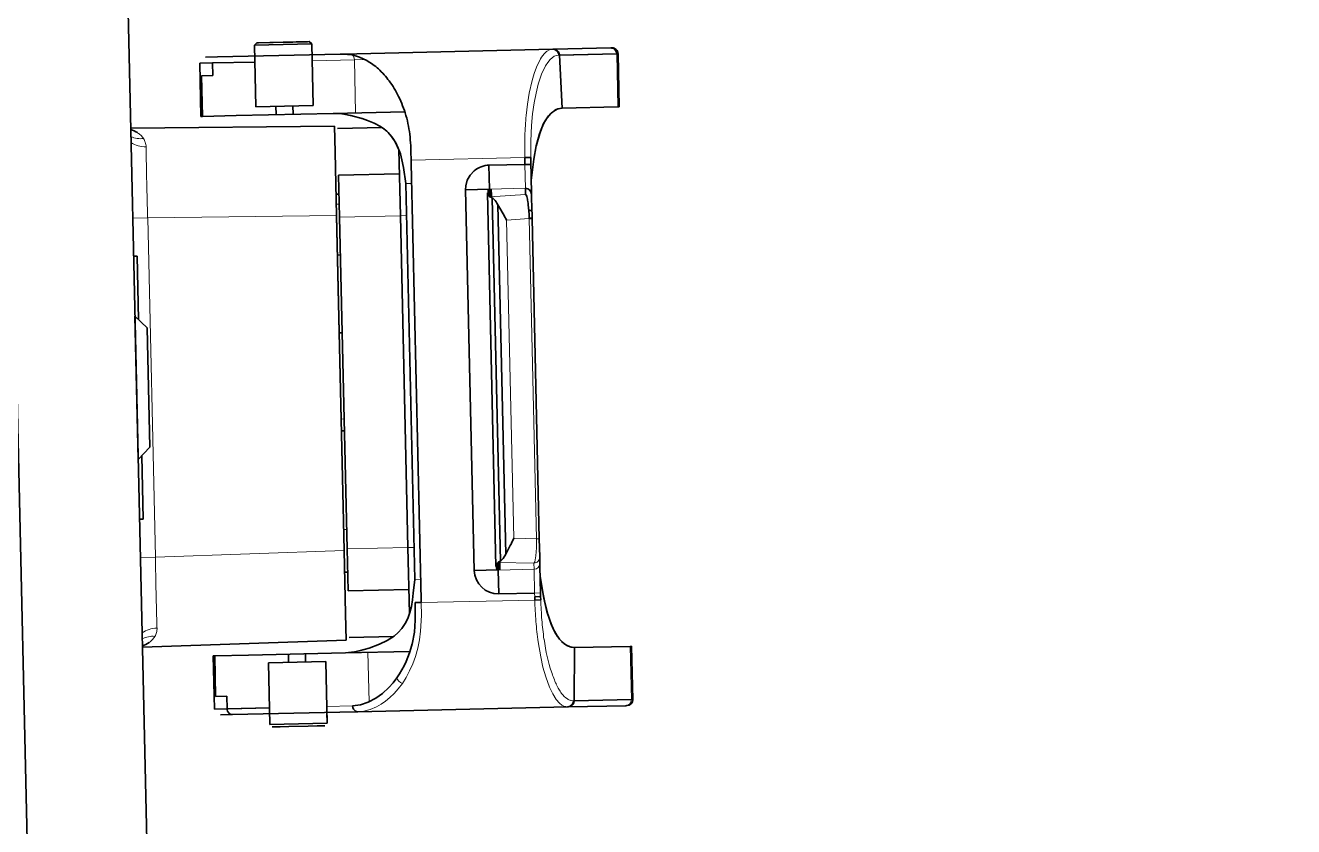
# Model space of a CAD drawing. Header units: inches. Extents: x 185496 to 352137, y 107182 to 179410.
# Drawn here: x 236063.6 to 236169.7, y 166675.4 to 166742.4 of the extents above; entities that cross this region are included whole.
import ezdxf

# ---------------------------------------------------------------- set-up
doc = ezdxf.new("R2010")
doc.units = ezdxf.units.IN
doc.header["$MEASUREMENT"] = 0
doc.linetypes.add('DASH', pattern=[0.35, 0.25, -0.1])

# ---------------------------------------------------------------- blocks, each defined once
blk = doc.blocks.new('机器人')
at = {"color": 7, "lineweight": 35, "ltscale": 0.002422}
for p, q in [((-1784.04, 887.92), (-1784.04, 887.82)), ((-1729.04, 887.82), (-1729.04, 887.92))]:
    blk.add_line(p, q, dxfattribs=at)
at = {"color": 7, "lineweight": 35, "ltscale": 0.111078}
for p, q in [((-1779.1, 888.42), (-1783.54, 888.42)), ((-1733.99, 888.42), (-1729.54, 888.42)), ((-1783.54, 853.42), (-1779.1, 853.42)), ((-1729.54, 853.42), (-1733.99, 853.42))]:
    blk.add_line(p, q, dxfattribs=at)
at = {"color": 7, "lineweight": 35, "ltscale": 0.002905}
for p, q in [((-1783.54, 888.31), (-1783.54, 888.42)), ((-1779.1, 888.42), (-1779.1, 888.31)), ((-1733.99, 888.31), (-1733.99, 888.42))]:
    blk.add_line(p, q, dxfattribs=at)
at = {"color": 7, "lineweight": 35, "ltscale": 0.119916}
for p, q in [((-1783.54, 883.51), (-1783.54, 888.31)), ((-1783.54, 883.51), (-1783.54, 888.31)), ((-1729.54, 883.51), (-1729.54, 888.31)), ((-1729.54, 888.31), (-1729.54, 883.51))]:
    blk.add_line(p, q, dxfattribs=at)
at = {"color": 7, "lineweight": 13, "ltscale": 0.111078}
for p, q in [((-1779.1, 888.31), (-1783.54, 888.31)), ((-1733.99, 888.31), (-1729.54, 888.31)), ((-1783.54, 866.36), (-1779.1, 866.36))]:
    blk.add_line(p, q, dxfattribs=at)
at = {"color": 7, "lineweight": 13, "ltscale": 0.058321}
blk.add_line((-1783.54, 888.22), (-1783.54, 885.89), dxfattribs=at)
at = {"color": 7, "lineweight": 35, "ltscale": 0.116695}
blk.add_line((-1779.1, 883.64), (-1779.1, 888.31), dxfattribs=at)
at = {"color": 7, "lineweight": 35, "ltscale": 0.116693}
blk.add_line((-1733.99, 888.31), (-1733.99, 883.64), dxfattribs=at)
at = {"color": 7, "lineweight": 13, "ltscale": 0.002905}
blk.add_line((-1729.54, 888.42), (-1729.54, 888.31), dxfattribs=at)
at = {"color": 7, "lineweight": 35, "ltscale": 0.119873}
for p, q in [((-1784.04, 883.03), (-1784.04, 887.82)), ((-1729.04, 883.03), (-1729.04, 887.82))]:
    blk.add_line(p, q, dxfattribs=at)
at = {"color": 7, "lineweight": 35, "ltscale": 0.060881}
blk.add_line((-1783.54, 885.89), (-1783.54, 883.45), dxfattribs=at)
at = {"color": 7, "lineweight": 35, "ltscale": 0.001457}
for p, q in [((-1784.04, 883.03), (-1784.04, 882.97)), ((-1729.04, 882.97), (-1729.04, 883.03))]:
    blk.add_line(p, q, dxfattribs=at)
at = {"color": 7, "lineweight": 35, "ltscale": 0.43963}
for p, q in [((-1784.04, 882.97), (-1784.04, 865.39)), ((-1729.04, 865.39), (-1729.04, 882.97))]:
    blk.add_line(p, q, dxfattribs=at)
at = {"color": 7, "lineweight": 35, "ltscale": 0.111116}
blk.add_line((-1783.54, 883.51), (-1779.1, 883.64), dxfattribs=at)
at = {"color": 7, "lineweight": 35, "ltscale": 0.001459}
for p, q in [((-1783.54, 883.45), (-1783.54, 883.51)), ((-1729.55, 883.45), (-1729.54, 883.51))]:
    blk.add_line(p, q, dxfattribs=at)
at = {"color": 7, "lineweight": 35, "ltscale": 0.111115}
blk.add_line((-1729.54, 883.51), (-1733.99, 883.64), dxfattribs=at)
at = {"color": 7, "lineweight": 13, "ltscale": 0.001459}
blk.add_line((-1729.54, 883.51), (-1729.54, 883.45), dxfattribs=at)
at = {"color": 7, "lineweight": 35, "ltscale": 0.000662774}
blk.add_line((-1734.94, 882.24), (-1734.92, 882.26), dxfattribs=at)
at = {"color": 7, "lineweight": 35, "ltscale": 0.012498}
for p, q in [((-1775.04, 880.92), (-1775.04, 880.42)), ((-1738.05, 880.92), (-1738.04, 880.42))]:
    blk.add_line(p, q, dxfattribs=at)
at = {"color": 7, "lineweight": 35, "ltscale": 0.006754}
blk.add_line((-1774.77, 880.91), (-1775.04, 880.92), dxfattribs=at)
at = {"color": 7, "lineweight": 35, "ltscale": 0.007581}
for p, q in [((-1774.46, 880.91), (-1774.77, 880.91)), ((-1738.32, 880.91), (-1738.62, 880.91))]:
    blk.add_line(p, q, dxfattribs=at)
at = {"color": 7, "lineweight": 35, "ltscale": 0.019485}
blk.add_line((-1773.68, 880.91), (-1774.46, 880.91), dxfattribs=at)
at = {"color": 7, "lineweight": 35, "ltscale": 0.0125}
for p, q in [((-1774.46, 880.41), (-1774.46, 880.91)), ((-1738.32, 880.91), (-1738.32, 880.41))]:
    blk.add_line(p, q, dxfattribs=at)
at = {"color": 7, "lineweight": 35, "ltscale": 0.005826}
blk.add_line((-1773.45, 880.91), (-1773.68, 880.91), dxfattribs=at)
at = {"color": 7, "lineweight": 35, "ltscale": 0.037036}
blk.add_line((-1771.97, 880.91), (-1773.45, 880.91), dxfattribs=at)
at = {"color": 7, "lineweight": 35, "ltscale": 0.01279}
for p, q in [((-1771.46, 880.91), (-1771.97, 880.91)), ((-1741.12, 880.91), (-1741.63, 880.91)), ((-1772.47, 880.41), (-1771.96, 880.41))]:
    blk.add_line(p, q, dxfattribs=at)
at = {"color": 7, "lineweight": 35, "ltscale": 0.011261}
blk.add_line((-1771.01, 880.91), (-1771.46, 880.91), dxfattribs=at)
at = {"color": 7, "lineweight": 35, "ltscale": 0.027014}
blk.add_line((-1769.93, 880.91), (-1771.01, 880.91), dxfattribs=at)
at = {"color": 7, "lineweight": 35, "ltscale": 0.006409}
blk.add_line((-1770.61, 880.66), (-1770.61, 880.91), dxfattribs=at)
at = {"color": 7, "lineweight": 35, "ltscale": 0.00589}
blk.add_line((-1769.98, 880.91), (-1769.98, 880.68), dxfattribs=at)
at = {"color": 7, "lineweight": 35}
for p, q in [((-1743.16, 880.91), (-1769.93, 880.91)), ((-1771.72, 877.61), (-1741.36, 877.61)), ((-1771.15, 878.08), (-1741.94, 878.08)), ((-1772.17, 877.23), (-1740.92, 877.23)), ((-1772.46, 875.41), (-1740.63, 875.41)), ((-1738.31, 870.91), (-1774.77, 870.91)), ((-1773.1, 870.41), (-1739.99, 870.41)), ((-1770.42, 869.91), (-1742.67, 869.91)), ((-1742.54, 864.57), (-1770.55, 864.57)), ((-1770.54, 864.57), (-1742.54, 864.57)), ((-1770.42, 864.82), (-1742.67, 864.82)), ((-1813.54, 847.52), (-1699.54, 847.52)), ((-1813.54, 837.52), (-1699.54, 837.52))]:
    blk.add_line(p, q, dxfattribs=at)
at = {"color": 7, "lineweight": 35, "ltscale": 0.005878}
blk.add_line((-1769.93, 880.68), (-1769.93, 880.91), dxfattribs=at)
at = {"color": 7, "lineweight": 13, "ltscale": 0.047845}
for p, q in [((-1769.93, 880.68), (-1769.84, 878.77)), ((-1743.16, 880.68), (-1743.24, 878.77))]:
    blk.add_line(p, q, dxfattribs=at)
at = {"color": 7, "lineweight": 13}
for p, q in [((-1769.93, 880.68), (-1743.16, 880.68)), ((-1769.84, 878.77), (-1743.24, 878.77)), ((-1770.72, 848.77), (-1742.36, 848.77))]:
    blk.add_line(p, q, dxfattribs=at)
at = {"color": 7, "lineweight": 35, "ltscale": 0.038275}
blk.add_line((-1741.63, 880.91), (-1743.16, 880.91), dxfattribs=at)
at = {"color": 7, "lineweight": 13, "ltscale": 0.005878}
blk.add_line((-1743.16, 880.68), (-1743.16, 880.91), dxfattribs=at)
at = {"color": 7, "lineweight": 35, "ltscale": 0.004465}
blk.add_line((-1740.94, 880.91), (-1741.12, 880.91), dxfattribs=at)
at = {"color": 7, "lineweight": 35, "ltscale": 0.00264}
blk.add_line((-1740.83, 880.91), (-1740.94, 880.91), dxfattribs=at)
at = {"color": 7, "lineweight": 35, "ltscale": 0.055243}
blk.add_line((-1738.62, 880.91), (-1740.83, 880.91), dxfattribs=at)
at = {"color": 7, "lineweight": 13, "ltscale": 0.0125}
for p, q in [((-1738.62, 880.41), (-1738.62, 880.91)), ((-1773.1, 870.91), (-1773.1, 870.41))]:
    blk.add_line(p, q, dxfattribs=at)
at = {"color": 7, "lineweight": 35, "ltscale": 0.006742}
blk.add_line((-1738.32, 880.91), (-1738.05, 880.92), dxfattribs=at)
at = {"color": 7, "lineweight": 13, "ltscale": 0.237648}
for p, q in [((-1775.04, 870.91), (-1775.04, 880.42)), ((-1738.04, 880.42), (-1738.04, 870.91))]:
    blk.add_line(p, q, dxfattribs=at)
at = {"color": 7, "lineweight": 35, "ltscale": 0.006919}
for p, q in [((-1774.77, 880.41), (-1775.04, 880.42)), ((-1738.32, 880.41), (-1738.04, 880.42))]:
    blk.add_line(p, q, dxfattribs=at)
at = {"color": 7, "lineweight": 35, "ltscale": 0.007599}
blk.add_line((-1774.77, 880.41), (-1774.46, 880.41), dxfattribs=at)
at = {"color": 7, "lineweight": 35, "ltscale": 0.075}
for p, q in [((-1774.46, 880.41), (-1774.46, 877.41)), ((-1774.46, 877.41), (-1774.46, 880.41)), ((-1738.62, 877.41), (-1738.62, 880.41)), ((-1738.62, 877.41), (-1738.62, 880.41))]:
    blk.add_line(p, q, dxfattribs=at)
at = {"color": 7, "lineweight": 13, "ltscale": 0.049878}
for p, q in [((-1772.47, 880.41), (-1774.46, 880.41)), ((-1740.62, 880.41), (-1738.62, 880.41))]:
    blk.add_line(p, q, dxfattribs=at)
at = {"color": 7, "lineweight": 13, "ltscale": 0.075}
for p, q in [((-1772.47, 877.41), (-1772.47, 880.41)), ((-1740.62, 877.41), (-1740.62, 880.41))]:
    blk.add_line(p, q, dxfattribs=at)
at = {"color": 7, "lineweight": 13, "ltscale": 0.075072}
for p, q in [((-1771.96, 880.41), (-1771.83, 877.41)), ((-1741.26, 877.41), (-1741.13, 880.41))]:
    blk.add_line(p, q, dxfattribs=at)
at = {"color": 7, "lineweight": 13, "ltscale": 0.01279}
blk.add_line((-1741.13, 880.41), (-1740.62, 880.41), dxfattribs=at)
at = {"color": 7, "lineweight": 13, "ltscale": 0.007599}
blk.add_line((-1738.62, 880.41), (-1738.32, 880.41), dxfattribs=at)
at = {"color": 7, "lineweight": 35, "ltscale": 0.049878}
for p, q in [((-1772.47, 877.41), (-1774.46, 877.41)), ((-1740.62, 877.41), (-1738.62, 877.41))]:
    blk.add_line(p, q, dxfattribs=at)
at = {"color": 7, "lineweight": 35, "ltscale": 0.000244141}
for p, q in [((-1772.47, 877.41), (-1772.46, 877.41)), ((-1740.62, 877.41), (-1740.63, 877.41))]:
    blk.add_line(p, q, dxfattribs=at)
at = {"color": 7, "lineweight": 35, "ltscale": 0.05}
for p, q in [((-1772.46, 877.41), (-1772.46, 875.41)), ((-1740.63, 877.41), (-1740.63, 875.41))]:
    blk.add_line(p, q, dxfattribs=at)
at = {"color": 7, "lineweight": 35, "ltscale": 0.000772095}
for p, q in [((-1772.43, 877.41), (-1772.46, 877.41)), ((-1740.63, 877.41), (-1740.66, 877.41))]:
    blk.add_line(p, q, dxfattribs=at)
at = {"color": 7, "lineweight": 35, "ltscale": 0.005013}
for p, q in [((-1772.43, 877.41), (-1772.41, 877.61)), ((-1740.68, 877.61), (-1740.66, 877.41))]:
    blk.add_line(p, q, dxfattribs=at)
at = {"color": 7, "lineweight": 35, "ltscale": 0.009608}
for p, q in [((-1772.41, 877.61), (-1772.39, 877.23)), ((-1772.36, 877.61), (-1772.33, 877.23)), ((-1772.3, 877.61), (-1772.28, 877.23)), ((-1772.25, 877.61), (-1772.23, 877.23)), ((-1772.2, 877.61), (-1772.17, 877.23)), ((-1772.14, 877.61), (-1772.12, 877.23)), ((-1772.09, 877.61), (-1772.06, 877.23)), ((-1772.04, 877.61), (-1772.01, 877.23)), ((-1771.98, 877.61), (-1771.96, 877.23)), ((-1771.93, 877.61), (-1771.9, 877.23)), ((-1741.18, 877.23), (-1741.16, 877.61)), ((-1741.13, 877.23), (-1741.11, 877.61)), ((-1741.08, 877.23), (-1741.05, 877.61)), ((-1741.02, 877.23), (-1741, 877.61)), ((-1740.97, 877.23), (-1740.94, 877.61)), ((-1740.92, 877.23), (-1740.89, 877.61)), ((-1740.86, 877.23), (-1740.84, 877.61)), ((-1740.81, 877.23), (-1740.78, 877.61)), ((-1740.75, 877.23), (-1740.73, 877.61)), ((-1740.7, 877.23), (-1740.68, 877.61))]:
    blk.add_line(p, q, dxfattribs=at)
at = {"color": 7, "lineweight": 35, "ltscale": 0.009616}
for p, q in [((-1772.39, 877.23), (-1772.36, 877.61)), ((-1772.17, 877.23), (-1772.14, 877.61)), ((-1772.12, 877.23), (-1772.09, 877.61)), ((-1772.06, 877.23), (-1772.04, 877.61)), ((-1772.01, 877.23), (-1771.98, 877.61)), ((-1771.96, 877.23), (-1771.93, 877.61)), ((-1771.9, 877.23), (-1771.87, 877.61)), ((-1741.21, 877.61), (-1741.18, 877.23)), ((-1741.16, 877.61), (-1741.13, 877.23)), ((-1741.11, 877.61), (-1741.08, 877.23)), ((-1741.05, 877.61), (-1741.02, 877.23)), ((-1741, 877.61), (-1740.97, 877.23)), ((-1740.94, 877.61), (-1740.92, 877.23)), ((-1740.73, 877.61), (-1740.7, 877.23))]:
    blk.add_line(p, q, dxfattribs=at)
at = {"color": 7, "lineweight": 35, "ltscale": 0.009617}
for p, q in [((-1772.33, 877.23), (-1772.3, 877.61)), ((-1772.28, 877.23), (-1772.25, 877.61)), ((-1772.23, 877.23), (-1772.2, 877.61)), ((-1740.89, 877.61), (-1740.86, 877.23)), ((-1740.84, 877.61), (-1740.81, 877.23)), ((-1740.78, 877.61), (-1740.75, 877.23))]:
    blk.add_line(p, q, dxfattribs=at)
at = {"color": 7, "lineweight": 35, "ltscale": 0.005009}
for p, q in [((-1771.87, 877.61), (-1771.86, 877.41)), ((-1741.23, 877.41), (-1741.21, 877.61))]:
    blk.add_line(p, q, dxfattribs=at)
at = {"color": 7, "lineweight": 35, "ltscale": 0.000891113}
for p, q in [((-1771.86, 877.41), (-1771.83, 877.41)), ((-1741.26, 877.41), (-1741.23, 877.41))]:
    blk.add_line(p, q, dxfattribs=at)
at = {"color": 7, "lineweight": 35, "ltscale": 0.000369275}
for p, q in [((-1771.83, 877.41), (-1771.81, 877.41)), ((-1741.28, 877.41), (-1741.26, 877.41))]:
    blk.add_line(p, q, dxfattribs=at)
at = {"color": 7, "lineweight": 35, "ltscale": 0.149747}
blk.add_line((-1779.1, 864.48), (-1779.1, 870.47), dxfattribs=at)
at = {"color": 7, "lineweight": 35, "ltscale": 0.137704}
blk.add_line((-1775.93, 869.91), (-1770.42, 869.91), dxfattribs=at)
at = {"color": 7, "lineweight": 35, "ltscale": 0.006772}
for p, q in [((-1774.77, 870.91), (-1775.04, 870.91)), ((-1738.04, 870.91), (-1738.31, 870.91))]:
    blk.add_line(p, q, dxfattribs=at)
at = {"color": 7, "lineweight": 35, "ltscale": 0.127312}
for p, q in [((-1773.92, 869.91), (-1773.92, 864.82)), ((-1739.17, 864.82), (-1739.17, 869.91))]:
    blk.add_line(p, q, dxfattribs=at)
at = {"color": 7, "lineweight": 13, "ltscale": 0.012482}
for p, q in [((-1770.42, 869.91), (-1770.42, 870.41)), ((-1742.67, 869.91), (-1742.67, 870.41))]:
    blk.add_line(p, q, dxfattribs=at)
at = {"color": 7, "lineweight": 13, "ltscale": 0.127312}
for p, q in [((-1770.42, 864.82), (-1770.42, 869.91)), ((-1742.67, 864.82), (-1742.67, 869.91))]:
    blk.add_line(p, q, dxfattribs=at)
at = {"color": 7, "lineweight": 35, "ltscale": 0.137695}
blk.add_line((-1742.67, 869.91), (-1737.16, 869.91), dxfattribs=at)
at = {"color": 7, "lineweight": 13, "ltscale": 0.012498}
blk.add_line((-1739.99, 870.41), (-1739.99, 870.91), dxfattribs=at)
at = {"color": 7, "lineweight": 35, "ltscale": 0.012499}
blk.add_line((-1738.05, 870.41), (-1738.04, 870.91), dxfattribs=at)
at = {"color": 7, "lineweight": 35, "ltscale": 0.13515}
blk.add_line((-1733.99, 869.88), (-1733.99, 864.48), dxfattribs=at)
at = {"color": 7, "lineweight": 35, "ltscale": 0.09294}
blk.add_line((-1777.82, 868.54), (-1777.82, 864.82), dxfattribs=at)
at = {"color": 7, "lineweight": 35, "ltscale": 0.092947}
blk.add_line((-1735.27, 864.82), (-1735.27, 868.54), dxfattribs=at)
at = {"color": 7, "lineweight": 13, "ltscale": 0.021835}
blk.add_line((-1783.54, 867.23), (-1783.54, 866.36), dxfattribs=at)
at = {"color": 7, "lineweight": 13, "ltscale": 0.088408}
blk.add_line((-1783.54, 866.36), (-1783.54, 862.82), dxfattribs=at)
at = {"color": 7, "lineweight": 13, "ltscale": 0.103552}
blk.add_line((-1733.99, 866.36), (-1729.84, 866.36), dxfattribs=at)
at = {"color": 7, "lineweight": 35, "ltscale": 0.005106}
for p, q in [((-1784.04, 865.39), (-1784.04, 865.18)), ((-1729.04, 865.18), (-1729.04, 865.39))]:
    blk.add_line(p, q, dxfattribs=at)
at = {"color": 7, "lineweight": 35, "ltscale": 0.256821}
for p, q in [((-1784.04, 865.18), (-1784.04, 854.91)), ((-1729.04, 854.91), (-1729.04, 865.18))]:
    blk.add_line(p, q, dxfattribs=at)
at = {"color": 7, "lineweight": 35, "ltscale": 0.426278}
blk.add_line((-1778.04, 864.57), (-1778.24, 847.52), dxfattribs=at)
at = {"color": 7, "lineweight": 35, "ltscale": 0.054904}
for p, q in [((-1775.85, 864.57), (-1778.04, 864.57)), ((-1735.04, 864.57), (-1737.24, 864.57))]:
    blk.add_line(p, q, dxfattribs=at)
at = {"color": 7, "lineweight": 35, "ltscale": 0.132553}
for p, q in [((-1770.55, 864.57), (-1775.85, 864.57)), ((-1737.24, 864.57), (-1742.54, 864.57))]:
    blk.add_line(p, q, dxfattribs=at)
at = {"color": 7, "lineweight": 35, "ltscale": 0.0875}
for p, q in [((-1770.42, 864.82), (-1773.92, 864.82)), ((-1739.17, 864.82), (-1742.67, 864.82))]:
    blk.add_line(p, q, dxfattribs=at)
at = {"color": 7, "lineweight": 35, "ltscale": 0.006245}
for p, q in [((-1772.34, 864.82), (-1772.34, 864.57)), ((-1740.74, 864.57), (-1740.74, 864.82))]:
    blk.add_line(p, q, dxfattribs=at)
at = {"color": 7, "lineweight": 13, "ltscale": 0.006248}
blk.add_line((-1771.51, 864.57), (-1771.51, 864.82), dxfattribs=at)
at = {"color": 7, "lineweight": 13, "ltscale": 0.395083}
for p, q in [((-1770.55, 864.57), (-1770.72, 848.77)), ((-1742.36, 848.77), (-1742.54, 864.57))]:
    blk.add_line(p, q, dxfattribs=at)
at = {"color": 7, "lineweight": 35, "ltscale": 0.00625}
for p, q in [((-1767.25, 864.57), (-1767.25, 864.82)), ((-1760.74, 864.57), (-1760.74, 864.82)), ((-1752.54, 864.57), (-1752.54, 864.82))]:
    blk.add_line(p, q, dxfattribs=at)
at = {"color": 7, "lineweight": 13, "ltscale": 0.00625}
for p, q in [((-1753.54, 864.82), (-1753.54, 864.57)), ((-1744.29, 864.82), (-1744.29, 864.57))]:
    blk.add_line(p, q, dxfattribs=at)
at = {"color": 7, "lineweight": 35, "ltscale": 0.426277}
blk.add_line((-1734.85, 847.52), (-1735.04, 864.57), dxfattribs=at)
at = {"color": 7, "lineweight": 13, "ltscale": 0.05363}
blk.add_line((-1729.54, 864.97), (-1729.54, 862.82), dxfattribs=at)
at = {"color": 7, "lineweight": 35, "ltscale": 0.202771}
for p, q in [((-1779.1, 856.37), (-1779.1, 864.48)), ((-1733.99, 864.48), (-1733.99, 856.37))]:
    blk.add_line(p, q, dxfattribs=at)
at = {"color": 7, "lineweight": 35, "ltscale": 0.00707}
for p, q in [((-1785.14, 862.62), (-1784.94, 862.82)), ((-1785.14, 858.22), (-1784.94, 858.02))]:
    blk.add_line(p, q, dxfattribs=at)
at = {"color": 7, "lineweight": 35, "ltscale": 0.109999}
blk.add_line((-1785.14, 858.22), (-1785.14, 862.62), dxfattribs=at)
blk.add_line((-1785.14, 858.22), (-1785.14, 862.62), dxfattribs=at)
at = {"color": 7, "lineweight": 35, "ltscale": 0.00386}
blk.add_line((-1785.14, 862.62), (-1785.14, 862.47), dxfattribs=at)
at = {"color": 7, "lineweight": 35, "ltscale": 0.03089}
for p, q in [((-1785.14, 862.47), (-1785.14, 861.23)), ((-1785.14, 859.61), (-1785.14, 858.38))]:
    blk.add_line(p, q, dxfattribs=at)
at = {"color": 7, "lineweight": 35, "ltscale": 0.128653}
for p, q in [((-1779.8, 862.82), (-1784.94, 862.82)), ((-1728.14, 862.82), (-1733.29, 862.82)), ((-1779.8, 858.02), (-1784.94, 858.02)), ((-1728.14, 858.02), (-1733.29, 858.02))]:
    blk.add_line(p, q, dxfattribs=at)
at = {"color": 7, "lineweight": 35, "ltscale": 0.12}
for p, q in [((-1784.94, 862.82), (-1784.94, 858.02)), ((-1784.94, 858.02), (-1784.94, 862.82)), ((-1779.8, 862.82), (-1779.8, 858.02)), ((-1779.8, 862.82), (-1779.8, 858.02)), ((-1733.29, 862.82), (-1733.29, 858.02)), ((-1728.14, 862.82), (-1728.14, 858.02)), ((-1728.14, 862.82), (-1728.14, 858.02)), ((-1728.14, 862.82), (-1728.14, 858.02)), ((-1728.14, 862.82), (-1728.14, 858.02))]:
    blk.add_line(p, q, dxfattribs=at)
at = {"color": 7, "lineweight": 35, "ltscale": 0.022501}
blk.add_line((-1728.14, 862.82), (-1729.04, 862.82), dxfattribs=at)
at = {"color": 7, "lineweight": 35, "ltscale": 0.003862}
for p, q in [((-1727.94, 862.47), (-1727.94, 862.62)), ((-1785.14, 858.38), (-1785.14, 858.22)), ((-1727.94, 858.22), (-1727.94, 858.38))]:
    blk.add_line(p, q, dxfattribs=at)
at = {"color": 7, "lineweight": 35, "ltscale": 0.012245}
blk.add_line((-1727.94, 861.98), (-1727.94, 862.47), dxfattribs=at)
at = {"color": 7, "lineweight": 35, "ltscale": 0.018643}
blk.add_line((-1727.94, 861.23), (-1727.94, 861.98), dxfattribs=at)
at = {"color": 7, "lineweight": 35, "ltscale": 0.040497}
blk.add_line((-1785.14, 861.23), (-1785.14, 859.61), dxfattribs=at)
at = {"color": 7, "lineweight": 35, "ltscale": 0.017426}
for p, q in [((-1779.8, 861.13), (-1779.1, 861.13)), ((-1733.29, 861.13), (-1733.99, 861.13)), ((-1779.8, 859.71), (-1779.1, 859.71)), ((-1733.99, 859.71), (-1733.29, 859.71))]:
    blk.add_line(p, q, dxfattribs=at)
at = {"color": 7, "lineweight": 35, "ltscale": 0.040498}
blk.add_line((-1727.94, 859.61), (-1727.94, 861.23), dxfattribs=at)
at = {"color": 7, "lineweight": 35, "ltscale": 0.018642}
blk.add_line((-1727.94, 858.87), (-1727.94, 859.61), dxfattribs=at)
at = {"color": 7, "lineweight": 35, "ltscale": 0.012247}
blk.add_line((-1727.94, 858.38), (-1727.94, 858.87), dxfattribs=at)
at = {"color": 7, "lineweight": 35, "ltscale": 0.088406}
blk.add_line((-1783.54, 854.48), (-1783.54, 858.02), dxfattribs=at)
at = {"color": 7, "lineweight": 35, "ltscale": 0.114999}
blk.add_line((-1729.54, 858.02), (-1729.54, 853.42), dxfattribs=at)
blk.add_line((-1729.54, 858.02), (-1729.54, 853.42), dxfattribs=at)
at = {"color": 7, "lineweight": 35, "ltscale": 0.088408}
blk.add_line((-1729.54, 854.48), (-1729.54, 858.02), dxfattribs=at)
at = {"color": 7, "lineweight": 35, "ltscale": 0.070615}
for p, q in [((-1779.1, 853.54), (-1779.1, 856.37)), ((-1733.99, 856.37), (-1733.99, 853.54))]:
    blk.add_line(p, q, dxfattribs=at)
at = {"color": 7, "lineweight": 35, "ltscale": 0.024692}
for p, q in [((-1784.04, 853.92), (-1784.04, 854.91)), ((-1729.04, 854.91), (-1729.04, 853.92))]:
    blk.add_line(p, q, dxfattribs=at)
at = {"color": 7, "lineweight": 35, "ltscale": 0.026077}
for p, q in [((-1783.54, 854.48), (-1782.5, 854.48)), ((-1729.54, 854.48), (-1730.59, 854.48))]:
    blk.add_line(p, q, dxfattribs=at)
at = {"color": 7, "lineweight": 35, "ltscale": 0.026591}
blk.add_line((-1783.54, 853.42), (-1783.54, 854.48), dxfattribs=at)
at = {"color": 7, "lineweight": 35, "ltscale": 0.023586}
for p, q in [((-1782.5, 853.54), (-1782.5, 854.48)), ((-1730.59, 854.48), (-1730.59, 853.54))]:
    blk.add_line(p, q, dxfattribs=at)
at = {"color": 7, "lineweight": 35, "ltscale": 0.085001}
for p, q in [((-1782.5, 853.54), (-1779.1, 853.54)), ((-1730.59, 853.54), (-1733.99, 853.54))]:
    blk.add_line(p, q, dxfattribs=at)
at = {"color": 7, "lineweight": 35, "ltscale": 0.003006}
for p, q in [((-1779.1, 853.54), (-1779.1, 853.42)), ((-1733.99, 853.42), (-1733.99, 853.54))]:
    blk.add_line(p, q, dxfattribs=at)
at = {"color": 7, "lineweight": 13, "ltscale": 0.031192}
blk.add_line((-1770.72, 847.52), (-1770.72, 848.77), dxfattribs=at)
at = {"color": 7, "lineweight": 13, "ltscale": 0.031343}
blk.add_line((-1742.36, 847.52), (-1742.36, 848.77), dxfattribs=at)
at = {"color": 7, "lineweight": 13, "ltscale": 0.000351473}
for p, q in [((-1777.36, 848.58), (-1777.37, 848.57)), ((-1735.72, 848.57), (-1735.73, 848.58))]:
    blk.add_line(p, q, dxfattribs=at)
at = {"color": 7, "lineweight": 35, "ltscale": 0.007487}
blk.add_line((-1767.54, 847.52), (-1767.54, 847.82), dxfattribs=at)
at = {"color": 7, "lineweight": 35, "ltscale": 0.132501}
for p, q in [((-1762.24, 847.82), (-1767.54, 847.82)), ((-1745.54, 847.82), (-1750.84, 847.82))]:
    blk.add_line(p, q, dxfattribs=at)
at = {"color": 7, "lineweight": 35, "ltscale": 0.035355}
for p, q in [((-1761.54, 848.52), (-1762.54, 847.52)), ((-1751.54, 848.52), (-1750.54, 847.52))]:
    blk.add_line(p, q, dxfattribs=at)
at = {"color": 7, "lineweight": 35, "ltscale": 0.125}
for p in [(-1761.54, 848.52), (-1751.54, 848.52)]:
    blk.add_line(p, (-1756.54, 848.52), dxfattribs=at)
at = {"color": 7, "lineweight": 35, "ltscale": 0.0075}
blk.add_line((-1745.54, 847.52), (-1745.54, 847.82), dxfattribs=at)
at = {"color": 7, "lineweight": 35, "ltscale": 0.007486}
blk.add_line((-1745.54, 847.52), (-1745.54, 847.82), dxfattribs=at)
at = {"color": 7, "lineweight": 35, "ltscale": 0.15}
for p, q in [((-1762.54, 847.52), (-1756.54, 847.52)), ((-1756.54, 847.52), (-1750.54, 847.52))]:
    blk.add_line(p, q, dxfattribs=at)
at = {"color": 7, "lineweight": 35}
for points in [[(-1783.54, 883.45), (-1783.69, 883.43), (-1783.83, 883.36), (-1783.99, 883.18), (-1784.04, 882.97)], [(-1778.15, 882.24), (-1778.47, 882.48), (-1778.71, 882.71), (-1778.91, 883.01), (-1779.04, 883.27), (-1779.1, 883.64)], [(-1778.68, 882.68), (-1778.33, 882.37), (-1777.88, 882.09), (-1777.48, 881.89), (-1777.03, 881.71), (-1775.98, 881.4)], [(-1733.99, 883.64), (-1734.02, 883.36), (-1734.14, 883.07), (-1734.35, 882.75), (-1734.72, 882.4), (-1735.25, 882.06), (-1735.98, 881.74), (-1736.85, 881.47), (-1737.81, 881.25), (-1738.51, 881.12), (-1739.99, 880.91)], [(-1734.53, 882.56), (-1734.23, 882.91), (-1734.05, 883.28), (-1733.99, 883.64)], [(-1729.55, 883.45), (-1729.4, 883.43), (-1729.26, 883.36), (-1729.1, 883.18), (-1729.04, 882.97)], [(-1729.04, 883.03), (-1729.07, 883.19), (-1729.15, 883.32), (-1729.26, 883.42), (-1729.4, 883.49), (-1729.54, 883.51)], [(-1773.1, 880.91), (-1774.89, 881.17), (-1775.99, 881.4), (-1777, 881.7), (-1777.84, 882.06), (-1778.15, 882.24)], [(-1739.99, 880.91), (-1738.18, 881.18), (-1737.07, 881.41), (-1736.32, 881.62), (-1735.65, 881.87), (-1734.94, 882.24)], [(-1771.78, 880.51), (-1771.92, 880.45), (-1771.96, 880.41)], [(-1770.38, 878.5), (-1770.85, 878.23), (-1771.15, 878.08)], [(-1741.94, 878.08), (-1742.16, 878.19), (-1742.71, 878.5)], [(-1741.28, 877.41), (-1741.38, 877.64), (-1741.56, 877.84), (-1741.94, 878.08)], [(-1774.03, 876.17), (-1773.68, 875.83), (-1773.25, 875.57), (-1772.79, 875.44), (-1772.46, 875.41)], [(-1779.1, 864.48), (-1779.04, 865.24), (-1778.87, 866.05), (-1778.62, 866.89), (-1778.45, 867.33), (-1778.21, 867.88), (-1777.91, 868.4), (-1777.67, 868.73), (-1777.4, 869.04), (-1776.91, 869.43), (-1776.51, 869.67), (-1776.08, 869.86), (-1775.59, 870.02), (-1775.08, 870.14), (-1774.43, 870.25), (-1773.1, 870.41)], [(-1775.93, 869.91), (-1776.59, 869.62), (-1777.18, 869.23), (-1777.51, 868.93), (-1777.79, 868.58)], [(-1739.99, 870.41), (-1738.85, 870.27), (-1738.28, 870.19), (-1737.75, 870.08), (-1737.24, 869.94), (-1736.75, 869.75), (-1736.32, 869.52), (-1735.92, 869.24), (-1735.59, 868.93), (-1735.3, 868.58)], [(-1734.6, 870.08), (-1735.58, 870.28), (-1736.6, 870.38), (-1738.05, 870.41)], [(-1735.3, 868.58), (-1734.93, 867.98), (-1734.64, 867.34), (-1734.34, 866.48), (-1734.12, 865.64), (-1734.05, 865.24), (-1733.99, 864.48)], [(-1729.55, 864.97), (-1729.62, 865.63), (-1729.82, 866.29), (-1730.13, 866.93), (-1730.52, 867.51), (-1731, 868.05), (-1731.39, 868.4), (-1731.81, 868.73)], [(-1784.04, 865.39), (-1783.95, 866.18), (-1783.75, 866.8), (-1783.46, 867.39)], [(-1778.58, 866.99), (-1778.9, 865.95), (-1779.01, 865.43), (-1779.08, 864.95), (-1779.1, 864.48)], [(-1729.55, 864.97), (-1729.4, 864.98), (-1729.26, 865.04), (-1729.09, 865.2), (-1729.04, 865.39)]]:
    blk.add_lwpolyline(points, dxfattribs=at)
at = {"color": 7, "lineweight": 13}
for points in [[(-1783.88, 882.48), (-1783.99, 882.7), (-1784.04, 882.97)], [(-1775.04, 880.92), (-1776.39, 880.95), (-1777.71, 881.05), (-1778.67, 881.16), (-1779.6, 881.31), (-1780.4, 881.48), (-1781.15, 881.68), (-1781.98, 881.98), (-1782.67, 882.33), (-1782.95, 882.52), (-1783.18, 882.73), (-1783.45, 883.08), (-1783.52, 883.27), (-1783.54, 883.45)], [(-1729.04, 882.97), (-1729.12, 882.65), (-1729.21, 882.48)], [(-1781.48, 881.18), (-1782.06, 881.36), (-1782.58, 881.57), (-1783.25, 881.92), (-1783.39, 882)], [(-1729.7, 882), (-1730.17, 881.73), (-1730.73, 881.47), (-1731.61, 881.18)], [(-1729.21, 882.48), (-1729.37, 882.28), (-1729.7, 882)], [(-1778.55, 880.62), (-1779.51, 880.75), (-1780.42, 880.92), (-1781.48, 881.18)], [(-1743.16, 880.68), (-1742.39, 880.65), (-1741.73, 880.59), (-1741.24, 880.48), (-1741.16, 880.44), (-1741.13, 880.41)], [(-1731.61, 881.18), (-1732.41, 880.97), (-1733.27, 880.8), (-1734.53, 880.62)], [(-1731.32, 869.18), (-1731.82, 869.51), (-1732.35, 869.81), (-1732.94, 870.09), (-1733.56, 870.33), (-1734.24, 870.54), (-1734.94, 870.7), (-1735.67, 870.81), (-1736.97, 870.9), (-1738.04, 870.91)], [(-1729.04, 865.39), (-1729.09, 865.92), (-1729.21, 866.45), (-1729.41, 866.98), (-1729.62, 867.37), (-1729.87, 867.75), (-1730.16, 868.12), (-1730.5, 868.48), (-1730.88, 868.83), (-1731.32, 869.18)]]:
    blk.add_lwpolyline(points, dxfattribs=at)
at = {"color": 7, "lineweight": 35}
for centre, radius, start, end in [((-1783.54, 887.92), 0.5, 90, 180), ((-1729.54, 887.92), 0.5, 0, 90), ((-1783.57, 883.03), 0.469, 133.3746, 179.7363), ((-1783.55, 883), 0.511, 89.7732, 133.4025), ((-1777.8, 883.68), 1.3, 181.8544, 211.7643), ((-1765.28, 942.58), 62.16, 261.8529, 262.7752), ((-1771.97, 880.41), 0.499, 90.0808, 180.0806), ((-1771, 877.65), 2.96, 96.9811, 105.2206), ((-1770.21, 872.03), 8.63, 93.3706, 97.6503), ((-1769.83, 866.47), 14.21, 90.4053, 93.614), ((-1767.17, 872.7), 6.63, 113.736, 118.9093), ((-1745.91, 872.72), 6.61, 61.0737, 66.2617), ((-1772.55, 877.39), 1.92, 179.173, 219.3749), ((-1740.63, 877.42), 2.01, 269.9348, 359.8386), ((-1776.84, 862.3), 8.46, 114.7855, 125.0851), ((-1776.29, 861.11), 9.77, 104.8228, 114.7502), ((-1776.25, 860.86), 10.03, 94.1375, 104.6774), ((-1775.72, 853.93), 16.98, 91.0131, 94.2552), ((-1774.74, 794.54), 76.37, 90.2242, 90.9539), ((-1736.83, 861.84), 8.53, 53.9081, 74.8589), ((-1777.79, 863.61), 6.84, 124.8664, 136.1852), ((-1778.77, 864.58), 5.46, 136.3689, 149.0461), ((-1776.11, 846.89), 2.12, 145.5866, 162.7543), ((-1736.98, 846.89), 2.12, 17.2678, 34.3944)]:
    blk.add_arc(centre, radius, start, end, dxfattribs=at)
at = {"color": 7, "lineweight": 13}
for centre, radius, start, end in [((-1731.31, 884.09), 1.96, 304.8459, 324.6633), ((-1730.6, 883.56), 1.07, 325.8318, 340.5662), ((-1730.35, 883.47), 0.802, 340.7069, 358.6008), ((-1734.39, 889.79), 8.46, 286.3802, 293.9066), ((-1733.1, 886.82), 5.23, 294.1872, 299.3607), ((-1732.29, 885.37), 3.57, 299.3019, 305.9804), ((-1775.4, 907.72), 27.29, 263.3588, 266.9754), ((-1774.54, 925.97), 45.56, 267.1123, 269.369), ((-1738.48, 921.47), 40.56, 270.6103, 272.9864), ((-1738.54, 925.68), 45.27, 270.6239, 272.8953), ((-1737.72, 905.45), 24.52, 273.1511, 276.9273), ((-1737.69, 907.71), 27.28, 273.024, 276.6418), ((-1776.66, 847.45), 1.32, 106.6585, 121.6204), ((-1776.67, 847.46), 1.31, 89.418, 106.4176), ((-1773.49, 1584.61), 735.85, 269.75337, 270.21565), ((-1739.59, 1584.61), 735.85, 269.78435, 270.24663), ((-1736.42, 847.43), 1.34, 73.8021, 90.3678), ((-1736.42, 847.45), 1.32, 58.391, 73.3459), ((-1776.3, 847.02), 1.88, 135.1898, 145.5642), ((-1776.54, 847.26), 1.55, 122.3536, 135.2523), ((-1779.3, 848.38), 1.95, 333.9417, 5.7576), ((-1733.79, 848.38), 1.95, 174.24, 206.1092), ((-1736.55, 847.26), 1.55, 44.7442, 57.6476), ((-1736.79, 847.02), 1.89, 34.4585, 44.7968)]:
    blk.add_arc(centre, radius, start, end, dxfattribs=at)
at = {"color": 7, "lineweight": 35}
for centre, major_axis, ratio, start_param, end_param in [((-1783.54, 887.82), (0.5, 0), 0.961262, 1.570796, 3.141593), ((-1769.89, 877.34), (1.94, 0.08), 0.523067, 2.257528, 2.993451), ((-1729.54, 854.91), (0.5, 0), 0.848048, 4.712389, 6.283243)]:
    blk.add_ellipse(centre, major_axis=major_axis, ratio=ratio, start_param=start_param, end_param=end_param, dxfattribs=at)
at = {"color": 7, "lineweight": 13}
for centre, major_axis, ratio, start_param, end_param in [((-1729.54, 887.82), (0.5, 0), 0.961262, 6.283185, 7.853982), ((-1779.34, 882.6), (4.7, -0.4), 0.373176, 3.436318, 3.707675), ((-1736.45, 882.83), (6.65, 0.36), 0.279745, 4.953592, 5.428877), ((-1741.63, 880.41), (0, -0.5), 0.997564, 1.570796, 3.141593), ((-1741.12, 880.41), (0, 0.5), 0.997564, 4.712389, 6.283185), ((-1731.7, 869.18), (-0.303, -0.398), 0.6652, 0.574938, 2.04079), ((-1783.54, 865.93), (0.5, 0), 0.848048, 1.570796, 2.522959), ((-1778.24, 848.82), (0, 2), 0.791861, 4.002969, 4.68748), ((-1734.84, 848.82), (0, 2), 0.791861, 1.595705, 2.27838)]:
    blk.add_ellipse(centre, major_axis=major_axis, ratio=ratio, start_param=start_param, end_param=end_param, dxfattribs=at)

msp = doc.modelspace()

# ---------------------------------------------------------------- linework, layer by layer
at = {"color": 5, "linetype": 'DASH'}
msp.add_circle((235825, 166706.46, 276290.76), 1900, dxfattribs=at)

# ---------------------------------------------------------------- block references
at = {"rotation": 271.3046472960784}
msp.add_blockref('机器人', (235265.63, 164936.72, 276290.76), dxfattribs=at)

doc.saveas('drawing.dxf')
